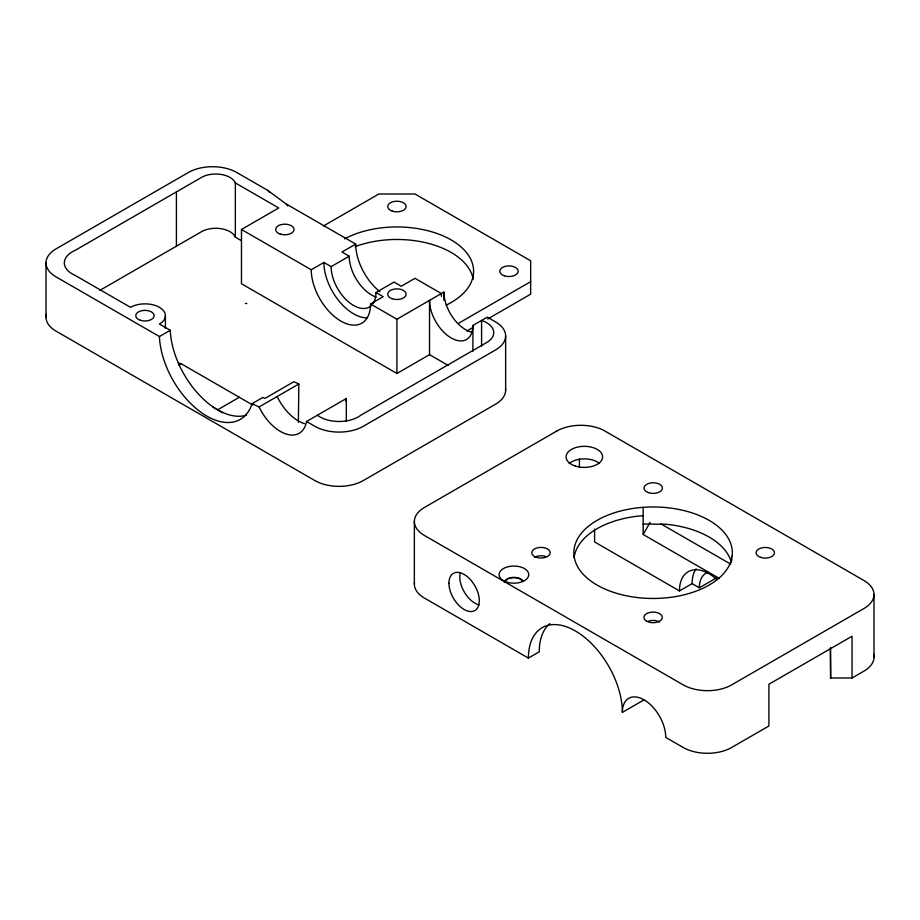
<?xml version="1.0" encoding="UTF-8"?>
<svg xmlns="http://www.w3.org/2000/svg" width="920" height="920" viewBox="0 0 920 920"><rect width="100%" height="100%" fill="white"/><g stroke="black" fill="none" stroke-linecap="round" stroke-linejoin="round"><path stroke-width="1.38" d="M579.404 467.36L579.404 458.769M594.596 529.069L594.596 541.96L679.466 590.916A41.917 24.207 60 0 1 716.783 579.393M719.359 578.462L643.16 534.485L643.16 507.357M298.379 422.268L298.85 383.997L293.894 381.697L264.971 398.394L262.901 397.428L252.057 403.684A67.045 38.709 60 0 1 200.767 412.16A67.045 38.709 60 0 1 159.424 336.547L56.028 276.862A34.247 19.78 0 0 1 56.028 248.894L188.335 172.511A34.247 19.78 0 0 1 236.773 172.511L267.789 190.405L285.936 203.814L355.706 244.087A41.917 24.196 60 0 0 379.845 291.651M345.575 400.821L346.311 398.532L306.544 421.498A37.731 21.781 60 0 1 286.43 434.113A37.731 21.781 60 0 1 259.083 406.95L252.057 403.684M643.16 534.485L650.106 522.445M99.877 290.363L202.446 231.15A20.205 11.661 0 0 1 235.347 237.199L241.546 240.775M448.12 365.401L429.525 354.66L396.922 373.497L241.477 283.751L241.477 229.482L278.726 207.977L235.347 182.93A20.205 11.661 0 0 0 202.446 176.881L75.187 250.355A27.117 15.651 0 0 0 75.187 275.402L130.502 307.326A20.447 11.81 0 0 1 159.424 307.326A20.447 11.81 0 0 1 159.424 324.024L170.269 330.291A67.045 38.709 60 0 0 197.627 393.162A67.045 38.709 60 0 0 246.433 415.173M323.449 225.986L378.844 194.005L414.989 194.005L530.667 260.786L530.667 294.181L487.692 318.998M159.424 336.547L170.269 330.291M241.477 229.482L311.247 269.767L323.897 262.464L331.131 266.639A31.694 18.296 60 0 0 346.346 299.92A31.694 18.296 60 0 0 371.323 305.601M355.706 244.087L341.975 252.022L349.197 256.197A31.694 18.296 60 0 0 376.291 297.137M331.131 266.639L349.197 256.197M178.698 365.079L181.113 363.688L252.666 404.995M372.956 303.726A31.694 18.296 60 0 0 375.958 292.525L394.024 282.072L401.258 286.246L414.989 278.323L441.381 293.549L443.911 292.1A30.671 17.71 60 0 0 471.212 332.051M311.247 269.767A41.917 24.207 60 0 0 340.883 321.103A41.917 24.207 60 0 0 370.53 303.991L383.18 296.688L375.958 292.525M217.614 409.803L239.303 397.279M396.922 373.497L396.922 319.228L441.381 293.549L441.381 296.286M259.083 406.95L298.85 383.997M458.229 323.483L530.667 281.658M429.525 354.66L429.525 300.403A30.671 17.71 60 0 0 451.214 337.973A30.671 17.71 60 0 0 472.903 325.45L487.289 317.135L495.604 321.942A34.247 19.78 0 0 1 495.604 349.91L363.296 426.293A34.247 19.78 0 0 1 314.858 426.293L306.544 421.498M466.819 331.05L472.96 327.509M414.448 582.67A34.247 19.78 0 0 0 424.396 598.057L528.39 658.099L539.235 651.843A66.459 38.375 60 0 1 549.907 623.564M679.466 590.916L692.105 583.613A41.917 24.207 60 0 1 696.083 568.79M692.105 583.613L699.338 587.788L716.208 578.036M528.39 658.099A66.459 38.375 60 0 1 575.379 630.97A66.459 38.375 60 0 1 622.38 712.367L644.161 699.786M830.357 648.772L830.725 677.994M830.357 677.994L852.046 677.994L863.972 671.106A34.247 19.78 0 0 0 873.655 654.304M643.16 515.706L640.676 515.878A79.235 45.747 0 0 0 574.091 557.485M643.16 524.055L665.47 524.216A79.235 45.747 0 0 1 731.354 562.235M245.387 303.428L246.847 303.6M178.308 363.124L181.113 363.688M370.53 303.991L396.922 319.228M660.997 523.917L730.641 564.098M212.669 406.95L222.479 412.608M267.789 190.405L269.801 192.441M285.936 203.814L287.73 205.988M874 594.515L874 657.121M852.046 677.994L852.046 636.249L768.901 684.25L768.901 725.995L731.664 747.488A34.247 19.78 0 0 1 683.226 747.488L665.758 737.414A30.671 17.71 60 0 0 644.069 699.844A30.671 17.71 60 0 0 622.38 712.367M830.541 647.484L830.541 678.097M731.653 558.428L731.653 561.212M505.643 335.926L505.643 390.183M481.585 346.138L481.585 320.436A24.437 14.11 0 0 1 487.508 342.056L360.766 415.23A27.117 15.651 0 0 1 317.388 415.23M472.903 325.45L472.903 351.152M443.911 292.1L443.911 300.288M414.356 521.467L414.356 584.073M346.311 398.532L346.311 421.383M235.347 182.93L235.347 237.199M176.41 191.912L176.41 246.18M165.405 315.675L165.405 328.371M46 262.878L46 317.135M355.154 246.617A76.682 44.275 0 0 1 473.179 279.116M505.551 388.78A34.247 19.78 0 0 1 495.604 404.167L363.296 480.562A34.247 19.78 0 0 1 314.858 480.562L56.028 331.119A34.247 19.78 0 0 1 46.345 314.329M344.62 238.843A76.682 44.275 0 0 1 454.353 241.891A76.682 44.275 0 0 1 446.211 305.141M367.011 317.837A41.917 24.207 60 0 1 323.897 262.464M569.181 463.542A18.25 10.534 0 0 1 599.529 463.542M534.509 557.313A9.2 5.313 0 0 1 545.617 556.462M648.508 621.149A9.2 5.313 0 0 1 659.606 621.989M699.338 587.788A31.694 18.308 60 0 1 708.112 572.309M478.894 604.9A21.471 12.397 60 0 1 460.299 572.688M505.046 581.589A9.2 5.313 0 0 1 513.935 577.656A9.2 5.313 0 0 1 522.813 581.589M304.509 423.671A37.731 21.781 60 0 1 277.161 396.508M504.309 582.199A9.717 5.612 0 0 1 512.716 577.403A9.717 5.612 0 0 1 522.928 580.853M732.09 556.289L731.365 559.854A79.235 45.747 0 0 1 648.968 598.403A79.235 45.747 0 0 1 573.965 555.116A79.235 45.747 0 0 1 640.676 507.529L646.852 507.104A79.235 45.747 0 0 1 732.09 556.289M556.703 431.089L424.396 507.483A34.247 19.78 0 0 0 424.396 535.452L683.226 684.882A34.247 19.78 0 0 0 731.664 684.882L863.972 608.499A34.247 19.78 0 0 0 863.972 580.531L603.347 430.134A34.247 19.78 0 0 0 556.703 431.089M280.117 234.036A9.2 5.313 0 0 0 294.055 229.574A9.2 5.313 0 0 0 280.393 224.836A9.2 5.313 0 0 0 280.117 234.036M392.184 298.735A9.2 5.313 0 0 0 406.122 294.273A9.2 5.313 0 0 0 392.46 289.536A9.2 5.313 0 0 0 392.184 298.735M504.298 275.793A9.2 5.313 0 0 0 518.178 271.285A9.2 5.313 0 0 0 504.47 266.593A9.2 5.313 0 0 0 504.298 275.793M392.322 211.128A9.2 5.313 0 0 0 406.122 206.528A9.2 5.313 0 0 0 392.322 201.928A9.2 5.313 0 0 0 392.322 211.128M536.417 557.324A9.2 5.313 0 0 0 550.217 552.713A9.2 5.313 0 0 0 536.417 548.113A9.2 5.313 0 0 0 536.417 557.324M646.599 621.161A9.2 5.313 0 0 0 661.997 618.78A9.2 5.313 0 0 0 650.727 612.271A9.2 5.313 0 0 0 646.599 621.161M760.541 557.324A9.2 5.313 0 0 0 774.479 552.862A9.2 5.313 0 0 0 760.817 548.124A9.2 5.313 0 0 0 760.541 557.324M575.23 465.991A18.25 10.534 0 0 0 602.6 456.872A18.25 10.534 0 0 0 575.23 447.741A18.25 10.534 0 0 0 575.23 465.991M648.473 492.625A9.2 5.313 0 0 0 662.423 488.163A9.2 5.313 0 0 0 648.761 483.425A9.2 5.313 0 0 0 648.473 492.625M504.838 581.382A14.823 8.556 0 0 0 528.62 575.782A14.823 8.556 0 0 0 508.334 566.697A14.823 8.556 0 0 0 504.838 581.382M448.937 583.188A21.471 12.397 60 0 0 471.718 611.524A21.471 12.397 60 0 0 471.718 581.164A21.471 12.397 60 0 0 448.937 583.188M140.357 320.275A9.2 5.313 0 0 0 154.157 315.675A9.2 5.313 0 0 0 140.357 311.075A9.2 5.313 0 0 0 140.357 320.275"/></g></svg>
